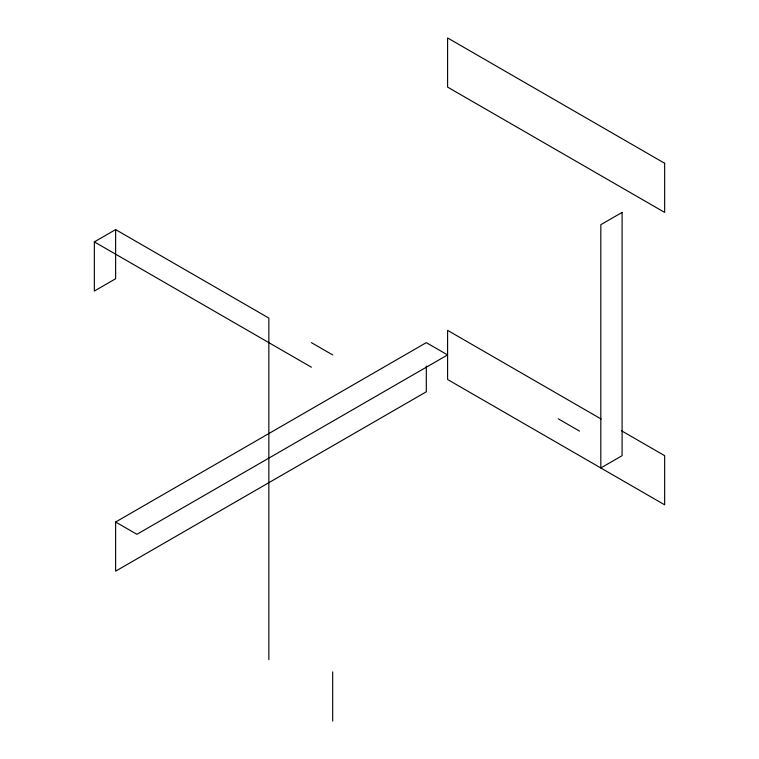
<?xml version="1.0" encoding="UTF-8"?>
<svg xmlns="http://www.w3.org/2000/svg" width="759" height="759" viewBox="0 0 759 759"><rect width="100%" height="100%" fill="white"/><g stroke="black" fill="none" stroke-linecap="round" stroke-linejoin="round"><path stroke-width="1.14" d="M115.624 229.607L115.624 278.752L94.353 291.039L94.353 241.893L115.624 229.607L268.847 318.068L268.847 659.618M115.624 522.021L426.311 342.641L447.592 354.927L136.905 534.308L115.624 522.021L115.624 571.157L426.311 391.786L426.311 366.047M601.175 419.025L447.592 330.355L447.592 379.5L664.647 504.82L664.647 455.675L621.649 430.846M558.254 418.816L579.534 431.103M311.408 342.641L332.689 354.927M94.353 241.893L311.408 367.214M332.689 671.905L332.689 721.05M622.095 212.406L600.815 224.692L600.815 467.961L622.095 455.675L622.095 212.406M664.647 163.27L447.592 37.95L447.592 87.095L664.647 212.406L664.647 163.27"/></g></svg>
